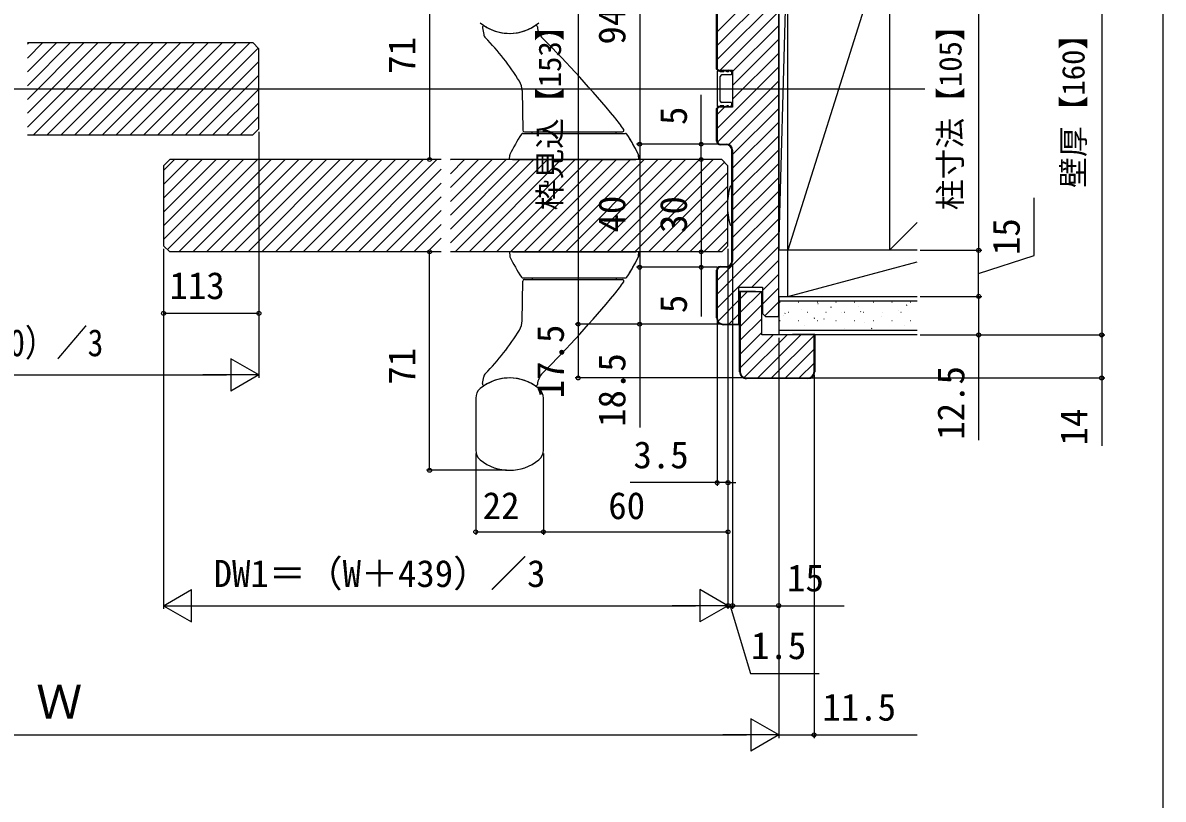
# Model space of a CAD drawing. Units: millimetres, scale not verified. Extents: x -525 to 525, y -784 to 780.
# Drawn here: x 154.2 to 525, y -14.4 to 237.9 of the extents above; entities that cross this region are included whole.
import ezdxf
from ezdxf.enums import TextEntityAlignment as Align

# ---------------------------------------------------------------- set-up
doc = ezdxf.new("R2010")
doc.units = ezdxf.units.MM
doc.header["$LTSCALE"] = 4
for name, color, linetype in [('0-4_YKK_12', 2, 'Continuous'), ('0-5_YKK_13', 4, 'Continuous'), ('0-7_YKK_D', 6, 'Continuous'), ('0-8_YKK_ZWAK', 7, 'Continuous'), ('0-9_YSS_K', 3, 'Continuous'), ('0-A_YSS_KE', 3, 'Continuous')]:
    doc.layers.add(name, color=color, linetype=linetype)
doc.styles.add('ＭＳ ゴシック', font='')
doc.styles.get('ＭＳ ゴシック').set_extended_font_data('MS Gothic')

msp = doc.modelspace()

# ---------------------------------------------------------------- linework, layer by layer
at = {"layer": '0-4_YKK_12'}
for p, q in [((155.75, 231.5), (229, 231.5)), ((155.75, 230.97), (156.28, 231.5)), ((155.75, 226.48), (160.77, 231.5)), ((155.75, 221.99), (165.26, 231.5)), ((155.75, 217.5), (169.75, 231.5)), ((155.75, 213.01), (174.24, 231.5)), ((155.75, 208.519), (178.731, 231.5)), ((155.75, 204.029), (183.221, 231.5)), ((157.711, 201.5), (187.711, 231.5)), ((162.201, 201.5), (192.201, 231.5)), ((166.691, 201.5), (196.691, 231.5)), ((171.181, 201.5), (201.181, 231.5)), ((175.671, 201.5), (205.671, 231.5)), ((180.161, 201.5), (210.161, 231.5)), ((184.652, 201.5), (214.652, 231.5)), ((189.142, 201.5), (219.142, 231.5)), ((193.632, 201.5), (223.632, 231.5)), ((198.122, 201.5), (228.122, 231.5)), ((229, 231.5), (231, 229.5)), ((202.612, 201.5), (230.806, 229.694)), ((231, 203.5), (231, 229.5)), ((207.102, 201.5), (231, 225.398)), ((211.592, 201.5), (231, 220.908)), ((-109, 216.5), (447.5, 216.5)), ((216.082, 201.5), (231, 216.418)), ((220.573, 201.5), (231, 211.927)), ((225.063, 201.5), (231, 207.437)), ((155.75, 201.5), (229, 201.5)), ((229, 201.5), (231, 203.5)), ((200, 191.5), (202, 193.5)), ((200, 189.908), (203.592, 193.5)), ((200, 185.418), (208.082, 193.5)), ((200, 180.927), (212.573, 193.5)), ((200, 176.437), (217.063, 193.5)), ((200, 171.947), (221.553, 193.5)), ((200, 167.457), (226.043, 193.5)), ((201.267, 164.233), (230.533, 193.5)), ((290.25, 193.5), (202, 193.5)), ((205.023, 163.5), (235.023, 193.5)), ((209.513, 163.5), (239.513, 193.5)), ((214.003, 163.5), (244.003, 193.5)), ((218.494, 163.5), (248.494, 193.5)), ((222.984, 163.5), (252.984, 193.5)), ((227.474, 163.5), (257.474, 193.5)), ((231.964, 163.5), (261.964, 193.5)), ((236.454, 163.5), (266.454, 193.5)), ((240.944, 163.5), (270.944, 193.5)), ((245.434, 163.5), (275.434, 193.5)), ((249.924, 163.5), (279.924, 193.5)), ((254.415, 163.5), (284.415, 193.5)), ((258.905, 163.5), (288.905, 193.5)), ((381.5, 193.5), (293.25, 193.5)), ((293.25, 193.355), (293.395, 193.5)), ((293.25, 188.865), (297.885, 193.5)), ((293.25, 184.375), (302.375, 193.5)), ((293.25, 179.885), (306.865, 193.5)), ((293.25, 175.395), (311.355, 193.5)), ((293.25, 170.904), (315.846, 193.5)), ((293.25, 166.414), (320.336, 193.5)), ((294.826, 163.5), (324.826, 193.5)), ((299.316, 163.5), (329.316, 193.5)), ((303.806, 163.5), (333.806, 193.5)), ((308.296, 163.5), (338.296, 193.5)), ((312.786, 163.5), (342.786, 193.5)), ((317.276, 163.5), (347.276, 193.5)), ((321.767, 163.5), (351.767, 193.5)), ((326.257, 163.5), (356.257, 193.5)), ((330.747, 163.5), (360.747, 193.5)), ((335.237, 163.5), (365.237, 193.5)), ((339.727, 163.5), (369.727, 193.5)), ((344.217, 163.5), (374.217, 193.5)), ((348.707, 163.5), (378.707, 193.5)), ((381.5, 193.5), (383.5, 191.5)), ((200, 191.5), (200, 165.5)), ((263.395, 163.5), (290.25, 190.355)), ((353.197, 163.5), (382.349, 192.651)), ((357.688, 163.5), (383.5, 189.312)), ((383.5, 165.5), (383.5, 191.5)), ((267.885, 163.5), (290.25, 185.865)), ((362.178, 163.5), (383.5, 184.822)), ((272.375, 163.5), (290.25, 181.375)), ((366.668, 163.5), (383.5, 180.332)), ((276.865, 163.5), (290.25, 176.885)), ((371.158, 163.5), (383.5, 175.842)), ((281.355, 163.5), (290.25, 172.395)), ((375.648, 163.5), (383.5, 171.352)), ((285.846, 163.5), (290.25, 167.904)), ((380.138, 163.5), (383.5, 166.862)), ((202, 163.5), (200, 165.5)), ((290.25, 163.5), (202, 163.5)), ((381.5, 163.5), (293.25, 163.5)), ((381.5, 163.5), (383.5, 165.5))]:
    msp.add_line(p, q, dxfattribs=at)
at = {"layer": '0-5_YKK_13'}
for p, q in [((303.708, 236.323), (304.097, 234.115)), ((383.2, 222), (382.2, 222.5)), ((382.2, 222), (382.2, 222.5)), ((384.7, 222), (383.7, 222.5)), ((383.7, 222), (383.7, 222.5)), ((380, 222.25), (380, 210.75)), ((381, 222.25), (380, 222.25)), ((381, 222), (381, 222.25)), ((382.2, 222), (381, 222)), ((381, 212.5), (381, 220.5)), ((384.7, 221), (381.5, 221)), ((383.7, 222), (383.2, 222)), ((384.7, 222), (384.7, 221)), ((316.583, 215.892), (316.808, 202.991)), ((384.7, 212), (381.5, 212)), ((384.7, 212), (384.7, 211)), ((381, 210.75), (380, 210.75)), ((381, 210.75), (381, 211)), ((382.2, 211), (381, 211)), ((382.2, 210.5), (382.2, 211)), ((383.2, 211), (382.2, 210.5)), ((383.7, 211), (383.2, 211)), ((383.7, 210.5), (383.7, 211)), ((384.7, 211), (383.7, 210.5)), ((317.308, 202.5), (317.809, 202.5)), ((317.316, 202), (317.379, 202)), ((317.379, 202), (349.621, 202)), ((317.809, 202.5), (348.598, 202.5)), ((319.8, 202), (319.8, 202.5)), ((347.2, 202), (347.2, 202.5)), ((349.621, 202), (349.684, 202)), ((313.5, 193.5), (353.5, 193.5)), ((354.495, 193.635), (354.448, 195)), ((384.8, 184.9), (384.52, 184.9)), ((384.8, 184.9), (384.8, 172.1)), ((384.52, 172.1), (384.8, 172.1)), ((313.5, 163.5), (353.5, 163.5)), ((354.495, 163.365), (354.448, 162)), ((316.583, 141.108), (316.808, 154.009)), ((317.308, 154.5), (317.809, 154.5)), ((317.316, 155), (317.379, 155)), ((317.379, 155), (349.621, 155)), ((317.809, 154.5), (348.598, 154.5)), ((319.8, 155), (319.8, 154.5)), ((347.2, 155), (347.2, 154.5)), ((349.621, 155), (349.684, 155)), ((303.708, 120.677), (304.097, 122.885)), ((301.5, 115.985), (301.5, 99.015)), ((323.5, 99.015), (323.5, 115.985))]:
    msp.add_line(p, q, dxfattribs=at)
for points in [[(305.019, 236.498), (304.864, 236.589), (304.72, 236.675), (304.594, 236.753), (304.503, 236.81), (304.468, 236.832)], [(320.764, 236.982), (320.698, 236.939), (320.531, 236.831), (320.308, 236.692)], [(316.787, 202), (316.821, 202), (316.915, 202), (317.051, 202), (317.209, 202), (317.379, 202)], [(348.598, 202.5), (348.721, 202.5), (348.84, 202.5), (348.952, 202.5), (349.051, 202.5), (349.131, 202.5), (349.184, 202.5), (349.202, 202.5)], [(349.621, 202), (349.742, 202), (349.86, 202), (349.97, 202), (350.066, 202), (350.144, 202), (350.195, 202), (350.213, 202)], [(313.5, 193.5), (312.5, 193.5), (312.549, 194.895)], [(354.451, 194.895), (354.5, 193.5), (353.5, 193.5)], [(313.5, 163.5), (312.5, 163.5), (312.549, 162.105)], [(354.451, 162.105), (354.5, 163.5), (353.5, 163.5)], [(316.787, 155), (316.821, 155), (316.915, 155), (317.051, 155), (317.209, 155), (317.379, 155)], [(348.598, 154.5), (348.721, 154.5), (348.84, 154.5), (348.952, 154.5), (349.051, 154.5), (349.131, 154.5), (349.184, 154.5), (349.202, 154.5)], [(349.621, 155), (349.742, 155), (349.86, 155), (349.97, 155), (350.066, 155), (350.144, 155), (350.195, 155), (350.213, 155)], [(305.019, 120.502), (304.864, 120.411), (304.72, 120.325), (304.594, 120.247), (304.503, 120.19), (304.468, 120.168)], [(320.764, 120.018), (320.698, 120.061), (320.531, 120.169), (320.308, 120.308)]]:
    msp.add_lwpolyline(points, dxfattribs=at)
for points in [[(312.549, 194.895), (312.549, 194.895), (312.549, 194.895), (312.549, 194.895)], [(312.598, 195.095), (312.598, 195.095), (312.598, 195.095), (312.598, 195.095), (312.598, 195.095), (312.598, 195.095), (312.598, 195.095), (312.598, 195.095)], [(354.451, 194.895), (354.451, 194.895), (354.451, 194.895), (354.451, 194.895)], [(312.549, 162.105), (312.549, 162.105), (312.549, 162.105), (312.549, 162.105)], [(312.598, 161.905), (312.598, 161.905), (312.598, 161.905), (312.598, 161.905), (312.598, 161.905), (312.598, 161.905), (312.598, 161.905), (312.598, 161.905)], [(354.451, 162.105), (354.451, 162.105), (354.451, 162.105), (354.451, 162.105)]]:
    msp.add_lwpolyline(points, close=True, dxfattribs=at)
for centre, radius, start, end in [((312.5, 249.5), 15, 230.4788, 309.5212), ((304.2, 236.41), 0.5, 57.62322, 190), ((306.066, 234.462), 2, 190, 224.4781), ((312.5, 249.5), 15, 240.08524, 301.3671), ((321.039, 236.564), 0.5, 4.66765, 123.43083), ((327.518, 237.093), 6, 184.66765, 225.17028), ((247.558, 177.01), 80, 31.60243, 44.4781), ((76.537, -15.384), 350, 39.47926, 45.17028), ((310.584, 215.788), 6, 1, 31.60243), ((381.5, 220.5), 0.5, 90, 180), ((381.5, 212.5), 0.5, 180, 270), ((300.375, 168.998), 60, 34.85225, 39.47926), ((366.625, 168.998), 60, 146.88973, 154.21782), ((316.787, 201.5), 0.5, 90, 146.88973), ((317.308, 203), 0.5, 181, 270), ((349.202, 203), 0.5, 270, 34.85225), ((350.213, 201.5), 0.5, 33.11027, 90), ((300.375, 168.998), 60, 25.78218, 33.11027), ((300.375, 168.998), 60, 25.68141, 31.50112), ((313.048, 194.878), 0.5, 154.21785, 178), ((313.048, 194.878), 0.5, 154.2168, 178.00012), ((353.952, 194.878), 0.5, 1.99988, 25.7832), ((404.28, 178.5), 20.98, 162.8442, 197.1558), ((384.52, 184.6), 0.3, 90, 162.8442), ((384.52, 172.4), 0.3, 197.1558, 270), ((313.048, 162.122), 0.5, 182, 205.78215), ((313.048, 162.122), 0.5, 181.99988, 205.7832), ((366.625, 188.002), 60, 205.78218, 213.11027), ((300.375, 188.002), 60, 326.88973, 334.21782), ((300.375, 188.002), 60, 328.49888, 334.31859), ((353.952, 162.122), 0.5, 334.2168, 358.00012), ((316.787, 155.5), 0.5, 213.11027, 270), ((317.308, 154), 0.5, 90, 179), ((300.375, 188.002), 60, 320.52074, 325.14775), ((349.202, 154), 0.5, 325.14775, 90), ((350.213, 155.5), 0.5, 270, 326.88973), ((76.537, 372.384), 350, 314.82972, 320.52074), ((310.584, 141.212), 6, 328.39757, 359), ((247.558, 179.99), 80, 315.5219, 328.39757), ((312.5, 107.5), 15, 50.4788, 129.5212), ((306.066, 122.538), 2, 135.5219, 170), ((312.5, 107.5), 15, 58.6329, 119.91476), ((327.518, 119.907), 6, 134.82972, 175.33235), ((305.5, 115.985), 4, 129.5212, 180), ((304.2, 120.59), 0.5, 170, 302.37678), ((321.039, 120.436), 0.5, 236.56917, 355.33235), ((319.5, 115.985), 4, 0, 50.4788), ((305.5, 99.015), 4, 180, 230.4788), ((319.5, 99.015), 4, 309.5212, 0), ((312.5, 107.5), 15, 230.4788, 309.5212)]:
    msp.add_arc(centre, radius, start, end, dxfattribs=at)
at = {"layer": '0-7_YKK_D'}
for p, q in [((334.8, 293), (334.8, 140)), ((354.8, 293), (354.8, 198.5)), ((505, 296.5), (505, 136.5)), ((465, 269), (465, 164)), ((286.5, 264.5), (286.5, 193.5)), ((231, 202.5), (231, 142.5)), ((231, 202.5), (231, 122.5)), ((380, 198.5), (353.8, 198.5)), ((380, 198.5), (353.8, 198.5)), ((354.8, 198.5), (354.8, 158.5)), ((380, 198.5), (373.8, 198.5)), ((374.8, 193.5), (374.8, 163.5)), ((200, 164.5), (200, 142.5)), ((200, 164.5), (200, 47.5)), ((286.5, 92.5), (286.5, 163.5)), ((383.5, 164.5), (383.5, 47.5)), ((383.5, 164.5), (383.5, 87.5)), ((383.5, 164.5), (383.5, 47.5)), ((383.5, 164.5), (383.5, 71.5)), ((446, 164), (466, 164)), ((446, 164), (466, 164)), ((465, 149), (465, 164)), ((385, 159.5), (385, 47.5)), ((385, 159.5), (385, 47.5)), ((380, 158.5), (353.8, 158.5)), ((380, 158.5), (353.8, 158.5)), ((380, 158.5), (373.8, 158.5)), ((446, 149), (466, 149)), ((446, 149), (466, 149)), ((231, 143.5), (200, 143.5)), ((380, 141), (380, 87.5)), ((381, 140), (333.8, 140)), ((381, 140), (333.8, 140)), ((334.8, 140), (334.8, 122.5)), ((381, 140), (353.8, 140)), ((400, 135.5), (400, 5.5)), ((400, 135.5), (400, 47.5)), ((400, 135.5), (400, 5.5)), ((446, 136.5), (506, 136.5)), ((446, 136.5), (506, 136.5)), ((446, 136.5), (466, 136.5)), ((231, 123.5), (221.907, 128.75)), ((221.907, 128.75), (221.907, 118.25)), ((88, 123.5), (220.5, 123.5)), ((231, 123.5), (212.813, 123.5)), ((231, 123.5), (221.907, 118.25)), ((388.5, 122.5), (333.8, 122.5)), ((410.5, 122.5), (506, 122.5)), ((411.5, 123.5), (411.5, 5.5)), ((301.5, 98.015), (301.5, 71.5)), ((323.5, 98.015), (323.5, 71.5)), ((323.5, 98.015), (323.5, 71.5)), ((311.5, 92.5), (285.5, 92.5)), ((380, 88.5), (351.673, 88.5)), ((383.5, 88.5), (380, 88.5)), ((383.5, 88.5), (386.05, 88.5)), ((301.5, 72.5), (323.5, 72.5)), ((323.5, 72.5), (383.5, 72.5)), ((200, 48.5), (209.093, 53.75)), ((209.093, 43.25), (209.093, 53.75)), ((383.5, 48.5), (374.407, 53.75)), ((374.407, 53.75), (374.407, 43.25)), ((200, 48.5), (209.093, 43.25)), ((200, 48.5), (218.187, 48.5)), ((210.5, 48.5), (373, 48.5)), ((383.5, 48.5), (365.313, 48.5)), ((383.5, 48.5), (374.407, 43.25)), ((383.5, 48.5), (380.95, 48.5)), ((383.5, 48.5), (385, 48.5)), ((383.5, 48.5), (385, 48.5)), ((385, 48.5), (387.55, 48.5)), ((400, 6.5), (390.907, 11.75)), ((390.907, 11.75), (390.907, 1.25)), ((-51, 6.5), (389.5, 6.5)), ((400, 6.5), (381.813, 6.5)), ((400, 6.5), (390.907, 1.25))]:
    msp.add_line(p, q, dxfattribs=at)
for points in [[(374.8, 193.5), (374.8, 198.5), (374.8, 214.555)], [(465, 156.5), (483, 162.287), (483, 181.015)], [(374.8, 163.5), (374.8, 158.5), (374.8, 142.445)], [(354.8, 158.5), (354.8, 140), (354.8, 106.45)], [(465, 149), (465, 136.5), (465, 102.275)], [(505, 136.5), (505, 122.5), (505, 100.403)], [(384.25, 48.5), (390.85, 26.5), (413.123, 26.5)], [(385, 48.5), (400, 48.5), (421.277, 48.5)], [(400, 6.5), (411.5, 6.5), (445.05, 6.5)]]:
    msp.add_lwpolyline(points, dxfattribs=at)
for centre in [(354.8, 198.5), (354.8, 198.5), (374.8, 198.5), (286.5, 193.5), (374.8, 193.5), (374.8, 193.5), (286.5, 163.5), (374.8, 163.5), (374.8, 163.5), (465, 164), (465, 164), (354.8, 158.5), (354.8, 158.5), (374.8, 158.5), (465, 149), (465, 149), (200, 143.5), (231, 143.5), (334.8, 140), (334.8, 140), (354.8, 140), (465, 136.5), (505, 136.5), (505, 136.5), (334.8, 122.5), (505, 122.5), (286.5, 92.5), (380, 88.5), (383.5, 88.5), (301.5, 72.5), (323.5, 72.5), (323.5, 72.5), (383.5, 72.5), (383.5, 48.5), (385, 48.5), (400, 48.5), (411.5, 6.5)]:
    msp.add_circle(centre, 0.637, dxfattribs=at)
at = {"layer": '0-8_YKK_ZWAK'}
msp.add_lwpolyline([(-525, -783.5), (525, -783.5), (525, 746.5)], dxfattribs=at)
at = {"layer": '0-9_YSS_K'}
for p, q in [((400, 269), (400, 164)), ((400, 164), (403, 269)), ((403, 164), (403, 269)), ((436, 269), (403, 164)), ((436, 269), (436, 164)), ((380, 235.035), (400, 255.035)), ((380, 230.545), (400, 250.545)), ((380, 226.055), (400, 246.055)), ((380.935, 222.5), (400, 241.565)), ((385, 222.075), (400, 237.075)), ((385, 217.584), (400, 232.584)), ((385, 213.094), (400, 228.094)), ((380, 203.604), (400, 223.604)), ((380.056, 199.17), (400, 219.114)), ((383.736, 198.36), (400, 214.624)), ((380, 208.094), (382.406, 210.5)), ((385, 195.134), (400, 210.134)), ((385, 190.644), (400, 205.644)), ((385, 186.154), (400, 201.154)), ((385, 181.663), (400, 196.663)), ((385, 177.173), (400, 192.173)), ((385, 172.683), (400, 187.683)), ((385, 168.193), (400, 183.193)), ((385, 163.703), (400, 178.703)), ((380, 154.213), (400, 174.213)), ((445, 173), (436, 164)), ((380, 149.723), (400, 169.723)), ((380, 145.233), (400, 165.233)), ((445, 164), (400, 164)), ((403, 149), (403, 164)), ((391.258, 152), (400, 160.742)), ((403, 149), (445, 160.254)), ((394.7, 150.952), (400, 156.252)), ((387.5, 148.242), (389.758, 150.5)), ((387.5, 143.752), (394.248, 150.5)), ((394.7, 146.462), (400, 151.762)), ((400, 149), (400, 136.5)), ((400, 149), (445, 149)), ((380.264, 141.007), (387, 147.742)), ((387.5, 139.262), (394.5, 146.262)), ((395.464, 142.736), (400, 147.272)), ((445, 147.5), (400, 147.5)), ((400.336, 147.15), (400.436, 147.15)), ((406.416, 147.15), (406.516, 147.15)), ((407.281, 144.757), (407.3, 144.763)), ((412.496, 147.15), (412.596, 147.15)), ((412.767, 146.699), (412.786, 146.706)), ((416.958, 145.522), (417.125, 145.632)), ((418.576, 147.15), (418.676, 147.15)), ((424.656, 147.15), (424.756, 147.15)), ((425.786, 145.628), (425.805, 145.634)), ((430.736, 147.15), (430.836, 147.15)), ((436.816, 147.15), (436.916, 147.15)), ((441.547, 146.126), (441.714, 146.236)), ((442.896, 147.15), (442.996, 147.15)), ((383.748, 140), (387, 143.252)), ((387.5, 134.772), (394.5, 141.772)), ((399.718, 142.5), (400, 142.782)), ((400.336, 141.17), (400.436, 141.17)), ((401.701, 142.781), (401.72, 142.787)), ((401.974, 143.44), (402.141, 143.55)), ((403.186, 143.92), (403.286, 143.92)), ((406.416, 141.17), (406.516, 141.17)), ((409.266, 143.92), (409.366, 143.92)), ((411.579, 141.962), (411.746, 142.072)), ((412.496, 141.17), (412.596, 141.17)), ((414.719, 141.709), (414.738, 141.715)), ((415.346, 143.92), (415.446, 143.92)), ((418.576, 141.17), (418.676, 141.17)), ((420.3, 143.685), (420.319, 143.692)), ((421.426, 143.92), (421.526, 143.92)), ((424.656, 141.17), (424.756, 141.17)), ((426.563, 144.044), (426.73, 144.154)), ((427.506, 143.92), (427.606, 143.92)), ((430.736, 141.17), (430.836, 141.17)), ((433.318, 142.613), (433.337, 142.62)), ((433.586, 143.92), (433.686, 143.92)), ((436.816, 141.17), (436.916, 141.17)), ((438.804, 144.556), (438.823, 144.563)), ((439.666, 143.92), (439.766, 143.92)), ((442.896, 141.17), (442.996, 141.17)), ((387.5, 130.282), (394.5, 137.282)), ((400, 138), (445, 138)), ((408.479, 139.499), (408.498, 139.506)), ((421.497, 138.427), (421.516, 138.434)), ((427.738, 140.637), (427.757, 140.644)), ((430.173, 138.597), (430.34, 138.708)), ((440.756, 139.565), (440.775, 139.572)), ((387.5, 125.792), (398.208, 136.5)), ((388.818, 122.62), (402.698, 136.5)), ((393.188, 122.5), (407.188, 136.5)), ((397.679, 122.5), (411.5, 136.321)), ((445, 136.5), (400, 136.5)), ((402.169, 122.5), (411.5, 131.831)), ((406.659, 122.5), (411.5, 127.341))]:
    msp.add_line(p, q, dxfattribs=at)
at = {"layer": '0-A_YSS_KE'}
for p, q in [((381, 198.5), (383, 198.5)), ((383, 198.3), (381, 198.3)), ((384.8, 160.5), (384.8, 196.5)), ((385, 196.5), (385, 160.5)), ((379.8, 142), (379.8, 157.5)), ((380, 157.5), (380, 142)), ((381, 158.7), (383, 158.7)), ((383, 158.5), (381, 158.5)), ((389.5, 122.5), (409.5, 122.5)), ((409.5, 122.3), (389.5, 122.3))]:
    msp.add_line(p, q, dxfattribs=at)
for points in [[(400, 142.5), (400, 290.5), (395.7, 290.5), (394.7, 289.5), (394.7, 281), (387, 281), (387, 286), (387, 293), (382, 293)], [(385, 221.3), (384.8, 221.3), (384.8, 222.3), (380.417, 222.3), (379.8, 222.917), (379.8, 291)], [(380, 291), (380, 223), (380.5, 222.5), (385, 222.5), (385, 221.5), (385, 211.5), (385, 210.5), (380.5, 210.5), (380, 210), (380, 199.5)], [(379.8, 199.5), (379.8, 210.083), (380.417, 210.7), (384.8, 210.7), (384.8, 211.7), (385, 211.7)], [(382, 140), (387, 140), (387, 147), (387, 152), (394.7, 152), (394.7, 143.5), (395.7, 142.5), (400, 142.5)], [(387.3, 124.5), (387.3, 150.7), (392.5, 150.7), (392.5, 150.5)], [(394.5, 150.5), (387.5, 150.5), (387.5, 124.5)], [(411.5, 124.5), (411.5, 136.5), (394.5, 136.5), (394.5, 150.5)], [(387, 146.8), (387.2, 146.8), (387.2, 139.8), (382, 139.8)], [(404.5, 136.5), (404.5, 136.7), (411.7, 136.7), (411.7, 124.5)]]:
    msp.add_lwpolyline(points, dxfattribs=at)
for centre, radius, start, end in [((381, 199.5), 1.2, 180.00001, 269.99999), ((381, 199.5), 1, 180.00001, 269.99999), ((383, 196.5), 2, 0.00001, 89.99999), ((383, 196.5), 1.8, 0.00001, 89.99999), ((383, 160.5), 2, 270.00001, 359.99999), ((383, 160.5), 1.8, 270.00001, 359.99999), ((381, 157.5), 1.2, 90.00001, 179.99999), ((381, 157.5), 1, 90.00001, 179.99999), ((382, 142), 2.2, 180.00001, 269.99999), ((382, 142), 2, 180.00001, 269.99999), ((389.5, 124.5), 2.2, 180.00002, 270.00002), ((389.5, 124.5), 2, 180.00002, 270.00002), ((409.5, 124.5), 2, 270.00002, 0.00002), ((409.5, 124.5), 2.2, 270.00002, 0.00002)]:
    msp.add_arc(centre, radius, start, end, dxfattribs=at)

# ---------------------------------------------------------------- texts
at = {"layer": '0-7_YKK_D', "style": 'ＭＳ ゴシック'}
for s, height, p in [('94.5', 8.798, (352.8, 230.852)), ('枠見込【153】', 7.331, (331.436, 176.983)), ('柱寸法【105】', 7.331, (461.636, 177.04)), ('71', 8.798, (284.5, 221.33)), ('壁厚【160】', 7.331, (501.636, 184.284)), ('5', 8.798, (372.8, 204.714)), ('40', 8.798, (352.8, 169.773)), ('30', 8.798, (372.8, 169.636)), ('15', 8.798, (481, 162.447)), ('5', 8.798, (372.8, 143.559)), ('17.5', 8.798, (332.8, 115.909)), ('71', 8.798, (284.5, 120.33)), ('18.5', 8.798, (352.8, 106.609)), ('12.5', 8.798, (463, 102.434)), ('14', 8.798, (503, 100.562))]:
    msp.add_text(s, height=height, rotation=90, dxfattribs=at).set_placement(p, align=Align.BOTTOM_LEFT)
for s, height, p in [('113', 8.798, (201.932, 145.5)), ('3.5', 8.798, (352.786, 90.5)), ('22', 8.798, (303.773, 74)), ('60', 8.798, (344.602, 74)), ('DW1＝（W＋439）／3', 8.798, (216.273, 51.932)), ('15', 8.798, (402.709, 50.5)), ('1.5', 8.798, (391.009, 28.5)), ('Ｗ', 11, (158.597, 8.5)), ('11.5', 8.798, (414.209, 8.5))]:
    msp.add_text(s, height=height, dxfattribs=at).set_placement(p, align=Align.BOTTOM_LEFT)
at = {"layer": '0-7_YKK_D', "style": 'ＭＳ ゴシック', "width": 0.85}
msp.add_text('DW2＝（W＋70）／3', height=8.798, dxfattribs=at).set_placement((93.803, 126.932), align=Align.BOTTOM_LEFT)

doc.saveas('drawing.dxf')
